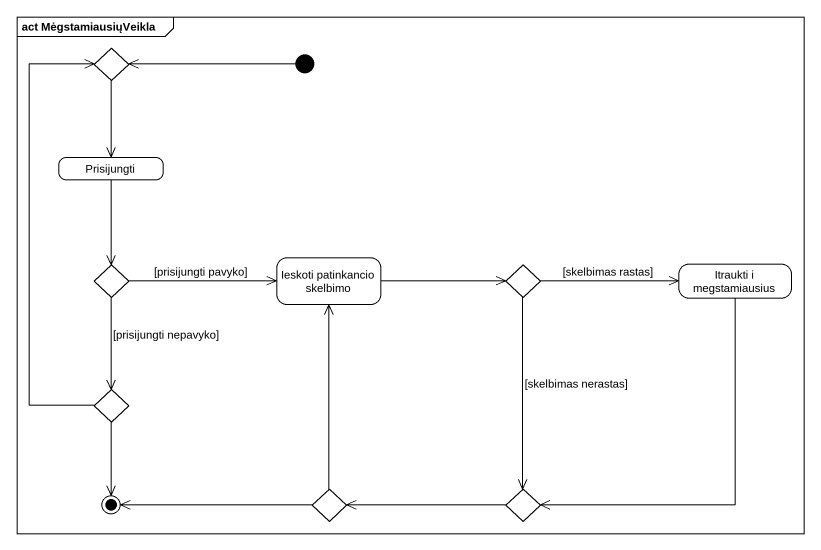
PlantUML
@startuml
mainframe act MėgstamiausiųVeikla
hide empty description
state choice1 <<choice>>
state Prisijungti
state "Ieskoti patinkancio skelbimo" as Ieskoti_patinkancio_skelbimo
state choice2 <<choice>>
state choice3 <<choice>>
state "Itraukti i megstamiausius" as Itraukti_i_megstamiausius
state choice4 <<choice>>
state choice5 <<choice>>
state choice6 <<choice>>
[*] -left-> choice1
choice1 --> Prisijungti
Prisijungti --> choice2
Ieskoti_patinkancio_skelbimo -right-> choice3
choice2 -right-> Ieskoti_patinkancio_skelbimo : [prisijungti pavyko]
choice2 --> choice4 : [prisijungti nepavyko]
choice3 -right-> Itraukti_i_megstamiausius : [skelbimas rastas]
choice3 --> choice6 : [skelbimas nerastas]
Itraukti_i_megstamiausius --> choice6
choice4 -up-> choice1
choice5 -up-> Ieskoti_patinkancio_skelbimo
choice6 -left-> choice5
choice4 --> [*]
choice5 -left-> [*]
@enduml
